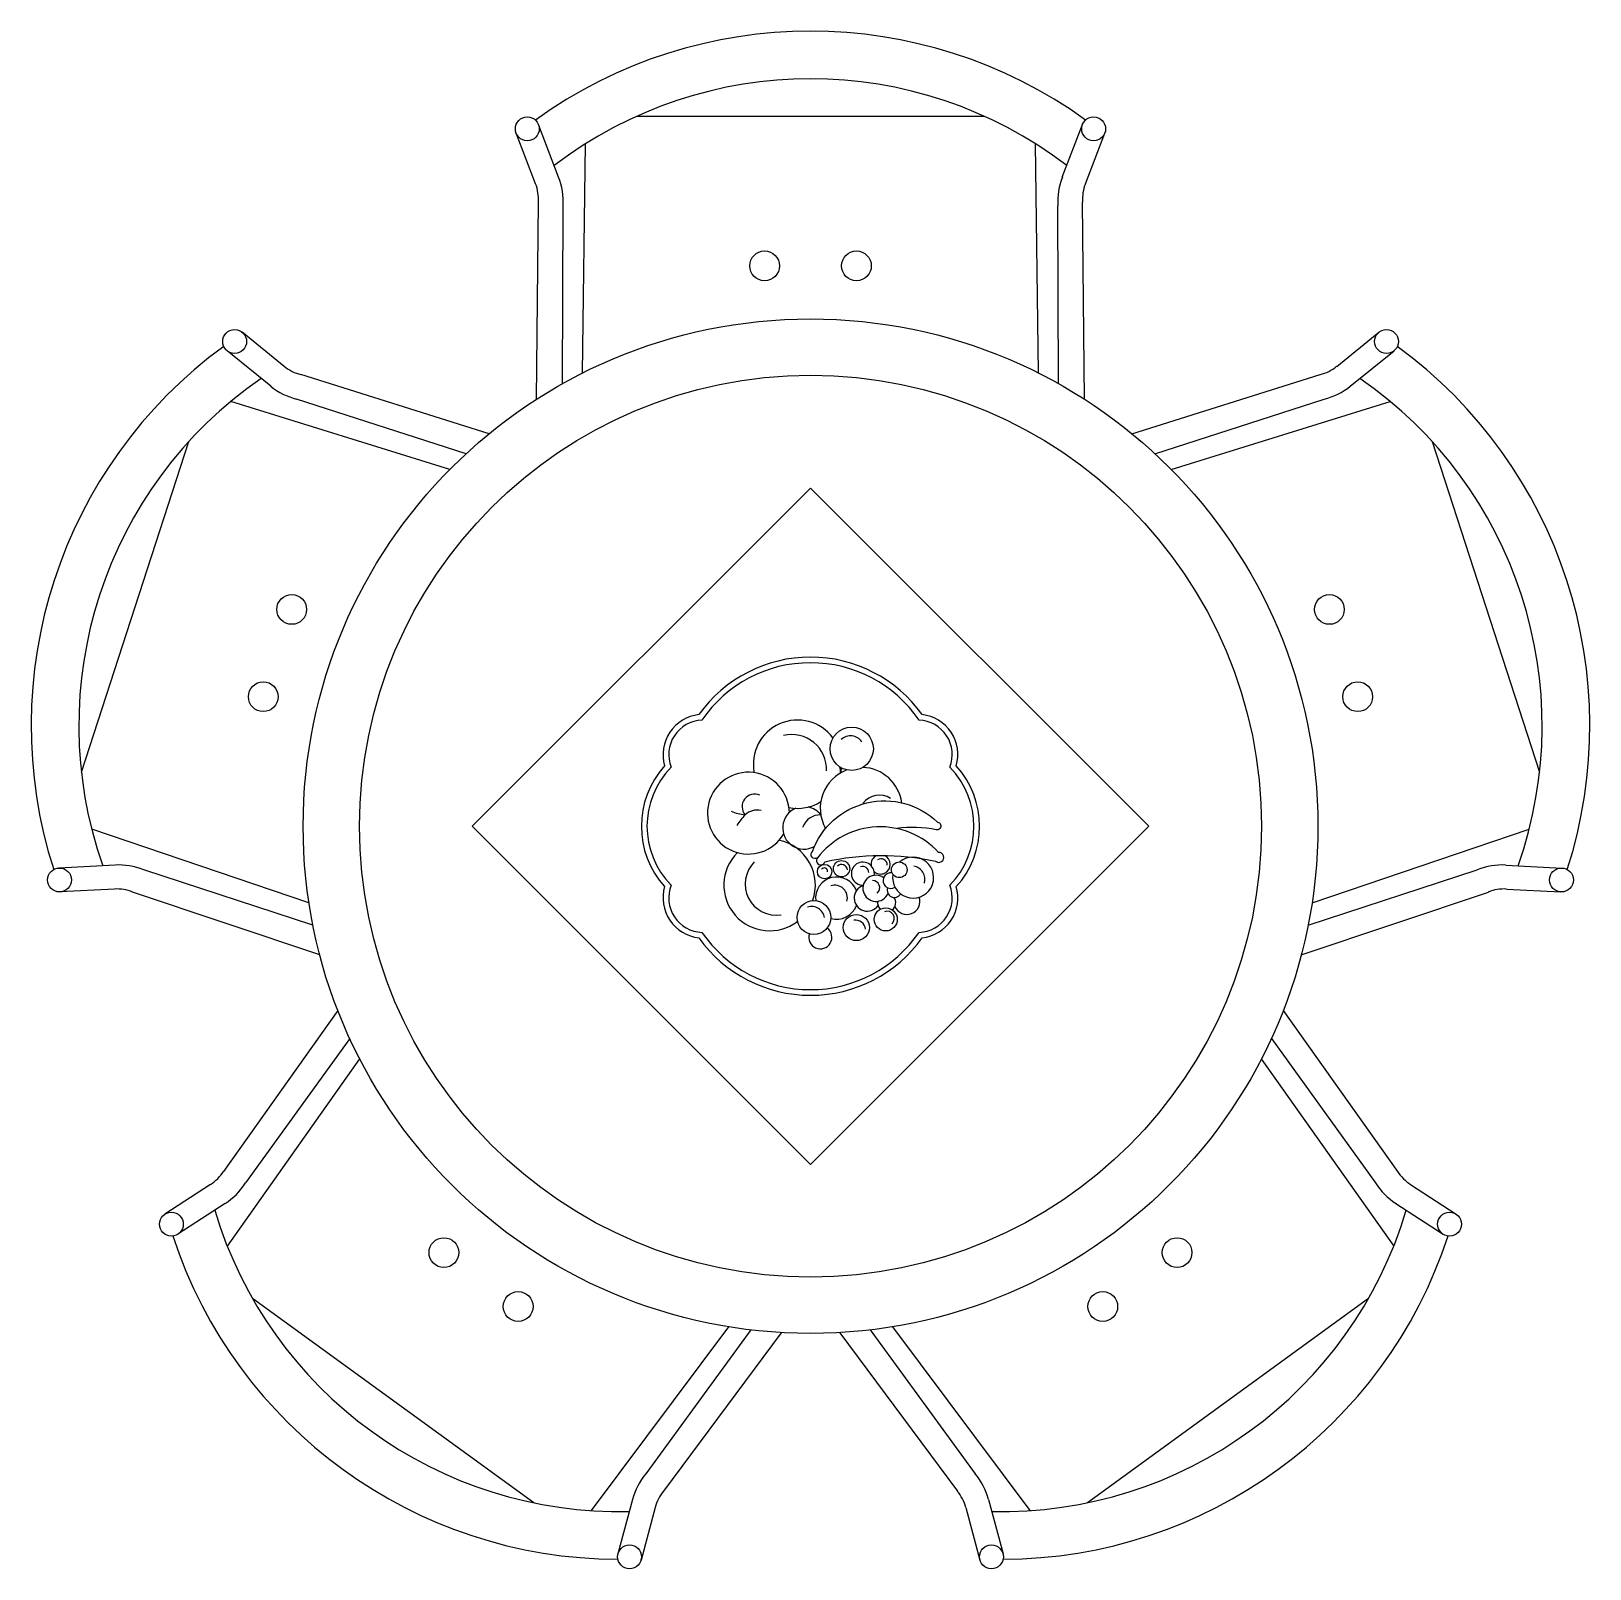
# Model space of a CAD drawing. Header units: millimetres. Extents: x -919.3 to -917.91, y 2631.74 to 2633.11.
import ezdxf

# ---------------------------------------------------------------- set-up
doc = ezdxf.new("R2010")
doc.units = ezdxf.units.MM
doc.header["$LTSCALE"] = 10
doc.layers.add('Móveis_mesas', color=2, linetype='Continuous')

msp = doc.modelspace()

# ---------------------------------------------------------------- linework, layer by layer
at = {"layer": 'Móveis_mesas', "color": 1}
for p, q in [((-918.7603, 2633.0336), (-918.452, 2633.0336)), ((-918.8083, 2632.8058), (-918.8057, 2633.0092)), ((-918.404, 2632.8058), (-918.4066, 2633.0092)), ((-918.926, 2632.7203), (-919.1203, 2632.7806)), ((-918.2862, 2632.7203), (-918.092, 2632.7806)), ((-919.2528, 2632.4518), (-919.1575, 2632.745)), ((-918.0547, 2632.745), (-917.9595, 2632.4518)), ((-919.051, 2632.3357), (-919.2436, 2632.4011)), ((-918.1613, 2632.3357), (-917.9687, 2632.4011)), ((-919.006, 2632.1973), (-919.1234, 2632.0312)), ((-918.2063, 2632.1973), (-918.0888, 2632.0312)), ((-918.8516, 2631.8036), (-919.1011, 2631.9848)), ((-918.1112, 2631.9848), (-918.3606, 2631.8036)), ((-918.6789, 2631.9597), (-918.8006, 2631.7967)), ((-918.5334, 2631.9597), (-918.4117, 2631.7967))]:
    msp.add_line(p, q, dxfattribs=at)
at = {"layer": 'Móveis_mesas'}
for p, q in [((-918.8499, 2632.9737), (-918.8672, 2633.0187)), ((-918.8295, 2632.9797), (-918.8474, 2633.0263)), ((-918.3828, 2632.9797), (-918.3649, 2633.0263)), ((-918.3623, 2632.9737), (-918.3451, 2633.0187)), ((-918.8492, 2632.7825), (-918.8474, 2632.9575)), ((-918.8261, 2632.7963), (-918.8256, 2632.9543)), ((-918.3862, 2632.7963), (-918.3867, 2632.9543)), ((-918.3631, 2632.7825), (-918.3648, 2632.9575)), ((-919.0729, 2632.8117), (-919.1103, 2632.842)), ((-918.1394, 2632.8117), (-918.102, 2632.842)), ((-919.0849, 2632.7942), (-919.1236, 2632.8256)), ((-918.1274, 2632.7942), (-918.0886, 2632.8256)), ((-918.8912, 2632.7519), (-919.0582, 2632.8044)), ((-918.321, 2632.7519), (-918.1541, 2632.8044)), ((-918.9115, 2632.7342), (-919.0619, 2632.7826)), ((-918.3007, 2632.7342), (-918.1504, 2632.7826)), ((-919.223, 2632.3693), (-919.2727, 2632.3667)), ((-919.0475, 2632.3159), (-919.1975, 2632.3652)), ((-918.1648, 2632.3159), (-918.0147, 2632.3652)), ((-917.9893, 2632.3693), (-917.9395, 2632.3667)), ((-919.2235, 2632.348), (-919.2716, 2632.3455)), ((-919.0414, 2632.2897), (-919.2074, 2632.3454)), ((-918.1708, 2632.2897), (-918.0049, 2632.3454)), ((-917.9887, 2632.348), (-917.9407, 2632.3455)), ((-919.0254, 2632.2402), (-919.1269, 2632.0976)), ((-918.1869, 2632.2402), (-918.0854, 2632.0976)), ((-919.0148, 2632.2154), (-919.1073, 2632.0874)), ((-918.1974, 2632.2154), (-918.105, 2632.0874)), ((-919.1384, 2632.086), (-919.1788, 2632.0597)), ((-918.0739, 2632.086), (-918.0335, 2632.0597)), ((-919.1254, 2632.0691), (-919.1672, 2632.0419)), ((-918.0869, 2632.0691), (-918.045, 2632.0419)), ((-918.659, 2631.9569), (-918.7522, 2631.8294)), ((-918.6321, 2631.9545), (-918.7364, 2631.8139)), ((-918.5801, 2631.9545), (-918.4759, 2631.8139)), ((-918.5533, 2631.9569), (-918.4601, 2631.8294)), ((-918.764, 2631.8065), (-918.7769, 2631.7583)), ((-918.7439, 2631.7994), (-918.7564, 2631.7528)), ((-918.4684, 2631.7994), (-918.4559, 2631.7528)), ((-918.4483, 2631.8065), (-918.4354, 2631.7583))]:
    msp.add_line(p, q, dxfattribs=at)
at = {"layer": 'Móveis_mesas', "color": 1}
msp.add_lwpolyline([(-918.9061, 2632.4038), (-918.6061, 2632.1038), (-918.3061, 2632.4038), (-918.6061, 2632.7038)], close=True, dxfattribs=at)
for points in [[(-918.7355, 2632.3502, 0.464622), (-918.7051, 2632.3048, 0.515229), (-918.5071, 2632.3048, 0.464622), (-918.4768, 2632.3502, 0.385564), (-918.4768, 2632.4573, 0.464622), (-918.5071, 2632.5028, 0.515229), (-918.7051, 2632.5028, 0.464622), (-918.7355, 2632.4573, 0.385564)], [(-918.7298, 2632.3514, 0.514772), (-918.7024, 2632.3096, 0.527868), (-918.5099, 2632.3096, 0.514772), (-918.4825, 2632.3514, 0.408), (-918.4825, 2632.4561, 0.514772), (-918.5099, 2632.498, 0.527868), (-918.7024, 2632.498, 0.514772), (-918.7298, 2632.4561, 0.408)], [(-918.4926, 2632.3806, 0.466248), (-918.6, 2632.3757, 1.2349), (-918.5933, 2632.3723, -0.107322), (-918.4954, 2632.3729, 1.512351)]]:
    msp.add_lwpolyline(points, format="xyb", close=True, dxfattribs=at)
for points in [[(-918.5862, 2632.4821, 0.800509), (-918.6561, 2632.4512, 0.800509)], [(-918.6192, 2632.4197, 1.061423), (-918.6027, 2632.3859, 1.061423)], [(-918.6, 2632.3757, -0.907273), (-918.6045, 2632.3813, -0.543155), (-918.4935, 2632.4074, -1.038224), (-918.4946, 2632.4006, 0.085615), (-918.5297, 2632.4017, 0.085615)]]:
    msp.add_lwpolyline(points, format="xyb", dxfattribs=at)
at = {"layer": 'Móveis_mesas'}
for centre, radius in [((-918.8573, 2633.0225), 0.0106), ((-918.355, 2633.0225), 0.0106), ((-918.6061, 2632.4038), 0.45), ((-919.1169, 2632.8338), 0.0106), ((-918.0953, 2632.8338), 0.0106), ((-919.2722, 2632.3561), 0.0106), ((-917.9401, 2632.3561), 0.0106), ((-919.173, 2632.0508), 0.0106), ((-918.0393, 2632.0508), 0.0106), ((-918.7666, 2631.7556), 0.0106), ((-918.4457, 2631.7556), 0.0106)]:
    msp.add_circle(centre, radius, dxfattribs=at)
at = {"layer": 'Móveis_mesas', "color": 1}
for centre, radius in [((-918.6468, 2632.9009), 0.0132), ((-918.5654, 2632.9009), 0.0132), ((-918.6061, 2632.4038), 0.4), ((-919.0663, 2632.5961), 0.0132), ((-918.1459, 2632.5961), 0.0132), ((-919.0915, 2632.5187), 0.0132), ((-918.1208, 2632.5187), 0.0132), ((-918.5696, 2632.4725), 0.0192), ((-918.5936, 2632.3635), 0.00641), ((-918.5786, 2632.3661), 0.00725), ((-918.5274, 2632.3651), 0.00695), ((-918.6031, 2632.3228), 0.015), ((-918.5655, 2632.3139), 0.0116), ((-918.5394, 2632.3211), 0.0102), ((-918.9313, 2632.0255), 0.0132), ((-918.281, 2632.0255), 0.0132), ((-918.8654, 2631.9777), 0.0132), ((-918.3469, 2631.9777), 0.0132)]:
    msp.add_circle(centre, radius, dxfattribs=at)
at = {"layer": 'Móveis_mesas'}
for centre, radius, start, end in [((-918.6061, 2632.6924), 0.4167, 54.165, 125.835), ((-918.6061, 2632.6924), 0.3744, 52.6198, 127.3802), ((-918.8859, 2632.9599), 0.0385, 356.4398, 21.0016), ((-918.886, 2632.958), 0.0605, 356.4398, 21.0297), ((-918.3263, 2632.958), 0.0605, 158.9703, 183.5602), ((-918.3264, 2632.9599), 0.0385, 158.9984, 183.5602), ((-918.8807, 2632.493), 0.4167, 126.165, 197.835), ((-918.3316, 2632.493), 0.4167, 342.165, 53.835), ((-919.0486, 2632.8417), 0.0385, 230.9984, 255.5602), ((-918.1637, 2632.8417), 0.0385, 284.4398, 309.0016), ((-918.8807, 2632.493), 0.3744, 124.6198, 199.3802), ((-919.0468, 2632.8412), 0.0605, 230.9703, 255.5602), ((-918.1655, 2632.8412), 0.0605, 284.4398, 309.0297), ((-918.3316, 2632.493), 0.3744, 340.6198, 55.3802), ((-919.2198, 2632.3089), 0.0605, 68.4398, 93.0297), ((-917.9925, 2632.3089), 0.0605, 86.9703, 111.5602), ((-919.2215, 2632.3096), 0.0385, 68.4398, 93.0016), ((-917.9908, 2632.3096), 0.0385, 86.9984, 111.5602), ((-919.1593, 2632.1182), 0.0385, 302.9984, 327.5602), ((-919.1583, 2632.1198), 0.0605, 302.9703, 327.5602), ((-918.0539, 2632.1198), 0.0605, 212.4398, 237.0297), ((-918.0529, 2632.1182), 0.0385, 212.4398, 237.0016), ((-918.7758, 2632.1702), 0.3744, 196.6198, 271.3802), ((-918.4365, 2632.1702), 0.3744, 268.6198, 343.3802), ((-918.7758, 2632.1702), 0.4167, 198.165, 269.835), ((-918.4365, 2632.1702), 0.4167, 270.165, 341.835), ((-918.7055, 2631.7908), 0.0605, 140.4398, 165.0297), ((-918.5067, 2631.7908), 0.0605, 14.9703, 39.5602), ((-918.7067, 2631.7894), 0.0385, 140.4398, 165.0016), ((-918.5056, 2631.7894), 0.0385, 14.9984, 39.5602)]:
    msp.add_arc(centre, radius, start, end, dxfattribs=at)
at = {"layer": 'Móveis_mesas', "color": 1}
for centre, radius, start, end in [((-918.6227, 2632.4544), 0.0307, 357.3787, 103.7047), ((-918.5705, 2632.4721), 0.0119, 34.0385, 134.155), ((-918.6612, 2632.4154), 0.0363, 0.8768, 329.4845), ((-918.5612, 2632.4197), 0.0363, 110.3069, 209.4826), ((-918.5987, 2632.4511), 0.0193, 359.9016, 15.7922), ((-918.6177, 2632.4588), 0.0392, 348.5561, 355.1835), ((-918.5612, 2632.4197), 0.0363, 7.7212, 87.8046), ((-918.6557, 2632.4212), 0.0111, 65.4345, 220.7979), ((-918.6177, 2632.4588), 0.0392, 258.7961, 302.0807), ((-918.6119, 2632.4023), 0.0189, 37.2996, 79.0856), ((-918.545, 2632.4128), 0.0185, 57.5119, 142.4941), ((-918.661, 2632.4506), 0.0368, 245.2812, 265.0393), ((-918.6016, 2632.358), 0.0839, 138.2504, 146.2914), ((-918.6533, 2632.402), 0.0161, 78.1944, 132.3906), ((-918.5978, 2632.3977), 0.0161, 86.9605, 162.1237), ((-918.6424, 2632.3516), 0.0406, 340.0127, 78.2097), ((-918.6119, 2632.4023), 0.0189, 357.2889, 0.5318), ((-918.6424, 2632.3516), 0.0406, 134.726, 307.4942), ((-918.5439, 2632.3699), 0.00855, 112.6029, 187.9305), ((-918.5439, 2632.3699), 0.00855, 227.0482, 67.8409), ((-918.6365, 2632.3525), 0.0276, 134.8265, 279.0522), ((-918.594, 2632.3637), 0.00304, 355.6319, 138.7218), ((-918.5787, 2632.3644), 0.00542, 7.5949, 131.312), ((-918.5597, 2632.3617), 0.0102, 351.216, 272.0799), ((-918.5599, 2632.3626), 0.00546, 1.1962, 109.4412), ((-918.5437, 2632.3693), 0.00563, 359.8541, 122.6908), ((-918.5151, 2632.3582), 0.0182, 170.8289, 130.2443), ((-918.5166, 2632.3566), 0.0119, 344.2982, 79.7385), ((-918.5829, 2632.34), 0.0187, 20.4895, 187.1705), ((-918.5846, 2632.3402), 0.0112, 344.2711, 108.304), ((-918.5558, 2632.34), 0.0116, 108.3512, 325.436), ((-918.5481, 2632.3487), 0.0116, 54.0612, 337.2387), ((-918.5512, 2632.3493), 0.00643, 312.1823, 88.9486), ((-918.5349, 2632.3555), 0.00695, 80.8542, 302.4788), ((-918.5386, 2632.3358), 0.00802, 169.6672, 225.1742), ((-918.5317, 2632.347), 0.00641, 159.9709, 329.7948), ((-918.5386, 2632.3358), 0.00802, 79.4268, 83.1422), ((-918.5386, 2632.3358), 0.00802, 308.3448, 37.0284), ((-918.5206, 2632.3371), 0.0116, 162.5606, 165.4157), ((-918.5206, 2632.3371), 0.0116, 203.0028, 19.032), ((-918.6053, 2632.3209), 0.0117, 9.1531, 106.8622), ((-918.5829, 2632.34), 0.0187, 253.8735, 339.6021), ((-918.5382, 2632.322), 0.00641, 313.2515, 111.3257), ((-918.5974, 2632.3052), 0.0102, 162.0547, 53.5948), ((-918.5661, 2632.3117), 0.00881, 5.4146, 100.3797)]:
    msp.add_arc(centre, radius, start, end, dxfattribs=at)

doc.saveas('drawing.dxf')
